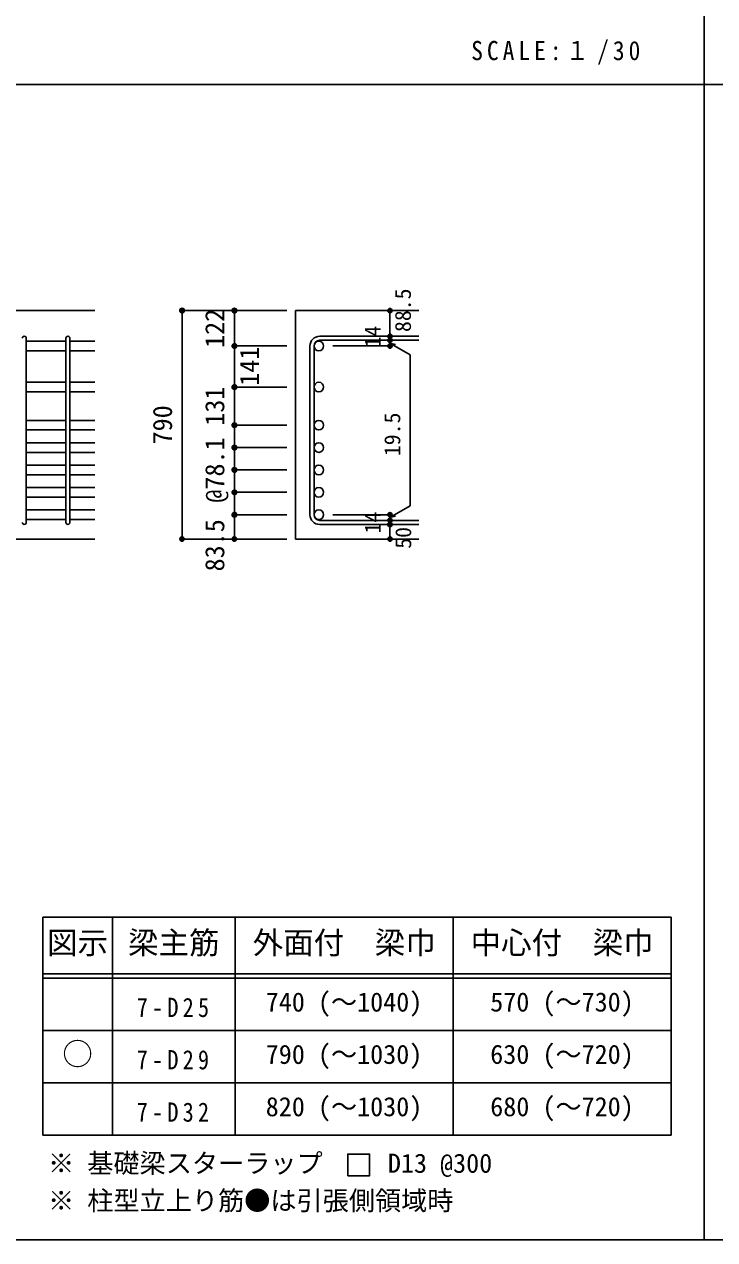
# Model space of a CAD drawing. Units: millimetres at full size, sheet at 1:30, with parts at other scales. Extents: x -5973 to 5954, y -4195 to 4201.
# Drawn here: x -3464 to -1088, y -4195 to -15 of the extents above; entities that cross this region are included whole.
import ezdxf
from ezdxf.enums import TextEntityAlignment as Align

# ---------------------------------------------------------------- set-up
doc = ezdxf.new("R2010")
doc.units = ezdxf.units.MM
doc.header["$LTSCALE"] = 30
doc.header["$PDMODE"] = 32
doc.header["$PDSIZE"] = 15
for name, color, linetype in [('0-1_躯体線', 2, 'Continuous'), ('0-5_基礎梁筋', 7, 'Continuous'), ('0-6_スタラップ筋', 7, 'Continuous'), ('0-D_寸法', 4, 'Continuous'), ('6-7_文字', 7, 'Continuous'), ('6-E_枠', 7, 'Continuous'), ('F-0_枠', 6, 'Continuous')]:
    doc.layers.add(name, color=color, linetype=linetype)
doc.styles.add('ＭＳ ゴシック', font='')
doc.styles.get('ＭＳ ゴシック').set_extended_font_data('MS Gothic')

msp = doc.modelspace()

# ---------------------------------------------------------------- linework, layer by layer
at = {"layer": '0-1_躯体線'}
for p, q in [((-3220.8, -999.89), (-4970.8, -999.89)), ((-2105.8, -999.89), (-2530.8, -999.89)), ((-2530.8, -999.89), (-2530.8, -1785.39)), ((-3620.8, -1785.39), (-3220.8, -1785.39)), ((-2105.8, -1785.39), (-2530.8, -1785.39))]:
    msp.add_line(p, q, dxfattribs=at)
at = {"layer": '0-5_基礎梁筋'}
for p, q in [((-3320.8, -1105.09), (-3456.8, -1105.09)), ((-3220.8, -1105.09), (-3306.8, -1105.09)), ((-3320.8, -1138.09), (-3456.8, -1138.09)), ((-3220.8, -1138.09), (-3306.8, -1138.09)), ((-3320.8, -1246.39), (-3456.8, -1246.39)), ((-3220.8, -1246.39), (-3306.8, -1246.39)), ((-3320.8, -1279.39), (-3456.8, -1279.39)), ((-3220.8, -1279.39), (-3306.8, -1279.39)), ((-3320.8, -1377.39), (-3456.8, -1377.39)), ((-3220.8, -1377.39), (-3306.8, -1377.39)), ((-3320.8, -1410.39), (-3456.8, -1410.39)), ((-3220.8, -1410.39), (-3306.8, -1410.39)), ((-3320.8, -1454.39), (-3456.8, -1454.39)), ((-3220.8, -1454.39), (-3306.8, -1454.39)), ((-3320.8, -1487.39), (-3456.8, -1487.39)), ((-3220.8, -1487.39), (-3306.8, -1487.39)), ((-3320.8, -1531.39), (-3456.8, -1531.39)), ((-3220.8, -1531.39), (-3306.8, -1531.39)), ((-3320.8, -1564.39), (-3456.8, -1564.39)), ((-3220.8, -1564.39), (-3306.8, -1564.39)), ((-3320.8, -1608.39), (-3456.8, -1608.39)), ((-3220.8, -1608.39), (-3306.8, -1608.39)), ((-3320.8, -1641.39), (-3456.8, -1641.39)), ((-3220.8, -1641.39), (-3306.8, -1641.39)), ((-3320.8, -1685.39), (-3456.8, -1685.39)), ((-3220.8, -1685.39), (-3306.8, -1685.39)), ((-3320.8, -1718.39), (-3456.8, -1718.39)), ((-3220.8, -1718.39), (-3306.8, -1718.39))]:
    msp.add_line(p, q, dxfattribs=at)
at = {"layer": '0-5_基礎梁筋', "color": 3}
for centre in [(-2450.3, -1121.59), (-2450.3, -1262.89), (-2450.3, -1393.89), (-2450.3, -1470.89), (-2450.3, -1547.89), (-2450.3, -1624.89), (-2450.3, -1701.89)]:
    msp.add_circle(centre, 16.5, dxfattribs=at)
at = {"layer": '0-6_スタラップ筋'}
for p, q in [((-3456.8, -1728.39), (-3456.8, -1095.09)), ((-3320.8, -1728.39), (-3320.8, -1095.09)), ((-3306.8, -1728.39), (-3306.8, -1095.09)), ((-2480.8, -1121.59), (-2480.8, -1701.89)), ((-2466.8, -1121.59), (-2466.8, -1701.89)), ((-2105.8, -1088.09), (-2447.3, -1088.09)), ((-2105.8, -1102.09), (-2447.3, -1102.09)), ((-2105.8, -1721.39), (-2447.3, -1721.39)), ((-2105.8, -1735.39), (-2447.3, -1735.39))]:
    msp.add_line(p, q, dxfattribs=at)
for centre, radius, start, end in [((-3463.8, -1095.09), 7, 0, 180), ((-3313.8, -1095.09), 7, 0, 180), ((-2447.3, -1121.59), 33.5, 90, 180), ((-2447.3, -1121.59), 19.5, 90, 180), ((-2447.3, -1701.89), 33.5, 180, 270), ((-2447.3, -1701.89), 19.5, 180, 270), ((-3463.8, -1728.39), 7, 180, 0), ((-3313.8, -1728.39), 7, 180, 0)]:
    msp.add_arc(centre, radius, start, end, dxfattribs=at)
at = {"layer": '0-D_寸法'}
for p, q in [((-2920.8, -999.89), (-2740.8, -999.89)), ((-2920.8, -999.89), (-2740.8, -999.89)), ((-2920.8, -1785.39), (-2920.8, -999.89)), ((-2740.8, -999.89), (-2560.8, -999.89)), ((-2740.8, -999.89), (-2560.8, -999.89)), ((-2740.8, -1121.59), (-2740.8, -999.89)), ((-2740.8, -1121.59), (-2560.8, -1121.59)), ((-2740.8, -1121.59), (-2560.8, -1121.59)), ((-2740.8, -1121.59), (-2740.8, -1262.89)), ((-2205.8, -1121.59), (-2401.89, -1121.59)), ((-2205.8, -1102.09), (-2205.8, -1088.09)), ((-2205.8, -1102.09), (-2205.8, -1121.59)), ((-2205.8, -1111.84), (-2186.48, -1117.02)), ((-2205.8, -1111.84), (-2135.74, -1152.29)), ((-2135.74, -1152.29), (-2135.74, -1671.2)), ((-2740.8, -1262.89), (-2560.8, -1262.89)), ((-2740.8, -1262.89), (-2560.8, -1262.89)), ((-2740.8, -1262.89), (-2740.8, -1701.89)), ((-2740.8, -1393.89), (-2560.8, -1393.89)), ((-2740.8, -1470.89), (-2560.8, -1470.89)), ((-2740.8, -1547.89), (-2560.8, -1547.89)), ((-2740.8, -1624.89), (-2560.8, -1624.89)), ((-2205.8, -1711.64), (-2135.74, -1671.2)), ((-2740.8, -1701.89), (-2560.8, -1701.89)), ((-2205.8, -1701.89), (-2401.89, -1701.89)), ((-2205.8, -1721.39), (-2205.8, -1701.89)), ((-2205.8, -1711.64), (-2186.48, -1706.47)), ((-2205.8, -1735.39), (-2205.8, -1721.39)), ((-2205.8, -1785.39), (-2205.8, -1735.39)), ((-2920.8, -1785.39), (-2740.8, -1785.39)), ((-2740.8, -1785.39), (-2560.8, -1785.39))]:
    msp.add_line(p, q, dxfattribs=at)
for points in [[(-2205.8, -999.89), (-2205.8, -1088.09), (-2205.8, -999.89)], [(-2740.8, -1749.36), (-2740.8, -1701.89), (-2740.8, -1785.39)]]:
    msp.add_lwpolyline(points, dxfattribs=at)
for centre, radius in [((-2920.8, -999.89), 8), ((-2920.8, -999.89), 7.2), ((-2920.8, -999.89), 6.4), ((-2920.8, -999.89), 5.6), ((-2920.8, -999.89), 4.8), ((-2920.8, -999.89), 4), ((-2920.8, -999.89), 3.2), ((-2920.8, -999.89), 2.4), ((-2920.8, -999.89), 1.6), ((-2920.8, -999.89), 0.8), ((-2740.8, -999.89), 8), ((-2740.8, -999.89), 7.2), ((-2740.8, -999.89), 6.4), ((-2740.8, -999.89), 5.6), ((-2740.8, -999.89), 4.8), ((-2740.8, -999.89), 4), ((-2740.8, -999.89), 3.2), ((-2740.8, -999.89), 2.4), ((-2740.8, -999.89), 1.6), ((-2740.8, -999.89), 0.8), ((-2205.8, -999.89), 4), ((-2205.8, -999.89), 3.6), ((-2205.8, -999.89), 3.2), ((-2205.8, -999.89), 2.8), ((-2205.8, -999.89), 2.4), ((-2205.8, -999.89), 2), ((-2205.8, -999.89), 1.6), ((-2205.8, -999.89), 1.2), ((-2205.8, -999.89), 0.8), ((-2205.8, -999.89), 0.4), ((-2205.8, -1088.09), 4), ((-2205.8, -1088.09), 3.6), ((-2205.8, -1088.09), 3.2), ((-2205.8, -1088.09), 2.8), ((-2205.8, -1088.09), 2.4), ((-2205.8, -1088.09), 2), ((-2205.8, -1088.09), 1.6), ((-2740.8, -1121.59), 8), ((-2740.8, -1121.59), 7.2), ((-2740.8, -1121.59), 6.4), ((-2740.8, -1121.59), 5.6), ((-2740.8, -1121.59), 4.8), ((-2740.8, -1121.59), 4), ((-2740.8, -1121.59), 3.2), ((-2740.8, -1121.59), 2.4), ((-2740.8, -1121.59), 1.6), ((-2740.8, -1121.59), 0.8), ((-2205.8, -1102.09), 4), ((-2205.8, -1121.59), 4), ((-2205.8, -1102.09), 3.6), ((-2205.8, -1121.59), 3.6), ((-2205.8, -1102.09), 3.2), ((-2205.8, -1121.59), 3.2), ((-2205.8, -1102.09), 2.8), ((-2205.8, -1121.59), 2.8), ((-2205.8, -1102.09), 2.4), ((-2205.8, -1121.59), 2.4), ((-2205.8, -1102.09), 2), ((-2205.8, -1121.59), 2), ((-2205.8, -1102.09), 1.6), ((-2205.8, -1121.59), 1.6), ((-2205.8, -1088.09), 1.2), ((-2205.8, -1102.09), 1.2), ((-2205.8, -1121.59), 1.2), ((-2205.8, -1088.09), 0.8), ((-2205.8, -1102.09), 0.8), ((-2205.8, -1121.59), 0.8), ((-2205.8, -1088.09), 0.4), ((-2205.8, -1102.09), 0.4), ((-2205.8, -1121.59), 0.4), ((-2740.8, -1262.89), 8), ((-2740.8, -1262.89), 7.2), ((-2740.8, -1262.89), 6.4), ((-2740.8, -1262.89), 5.6), ((-2740.8, -1262.89), 4.8), ((-2740.8, -1262.89), 4), ((-2740.8, -1262.89), 3.2), ((-2740.8, -1262.89), 2.4), ((-2740.8, -1262.89), 1.6), ((-2740.8, -1262.89), 0.8), ((-2740.8, -1393.89), 8), ((-2740.8, -1393.89), 7.2), ((-2740.8, -1393.89), 6.4), ((-2740.8, -1393.89), 5.6), ((-2740.8, -1393.89), 4.8), ((-2740.8, -1393.89), 4), ((-2740.8, -1393.89), 3.2), ((-2740.8, -1393.89), 2.4), ((-2740.8, -1393.89), 1.6), ((-2740.8, -1393.89), 0.8), ((-2740.8, -1470.89), 8), ((-2740.8, -1470.89), 7.2), ((-2740.8, -1470.89), 6.4), ((-2740.8, -1470.89), 5.6), ((-2740.8, -1470.89), 4.8), ((-2740.8, -1470.89), 4), ((-2740.8, -1470.89), 3.2), ((-2740.8, -1470.89), 2.4), ((-2740.8, -1470.89), 1.6), ((-2740.8, -1470.89), 0.8), ((-2740.8, -1547.89), 8), ((-2740.8, -1547.89), 7.2), ((-2740.8, -1547.89), 6.4), ((-2740.8, -1547.89), 5.6), ((-2740.8, -1547.89), 4.8), ((-2740.8, -1547.89), 4), ((-2740.8, -1547.89), 3.2), ((-2740.8, -1547.89), 2.4), ((-2740.8, -1547.89), 1.6), ((-2740.8, -1547.89), 0.8), ((-2740.8, -1624.89), 8), ((-2740.8, -1624.89), 7.2), ((-2740.8, -1624.89), 6.4), ((-2740.8, -1624.89), 5.6), ((-2740.8, -1624.89), 4.8), ((-2740.8, -1624.89), 4), ((-2740.8, -1624.89), 3.2), ((-2740.8, -1624.89), 2.4), ((-2740.8, -1624.89), 1.6), ((-2740.8, -1624.89), 0.8), ((-2740.8, -1701.89), 8), ((-2740.8, -1701.89), 7.2), ((-2740.8, -1701.89), 6.4), ((-2740.8, -1701.89), 5.6), ((-2740.8, -1701.89), 4.8), ((-2740.8, -1701.89), 4), ((-2740.8, -1701.89), 3.2), ((-2740.8, -1701.89), 2.4), ((-2740.8, -1701.89), 1.6), ((-2740.8, -1701.89), 0.8), ((-2205.8, -1701.89), 4), ((-2205.8, -1701.89), 3.6), ((-2205.8, -1701.89), 3.2), ((-2205.8, -1701.89), 2.8), ((-2205.8, -1701.89), 2.4), ((-2205.8, -1701.89), 2), ((-2205.8, -1701.89), 1.6), ((-2205.8, -1701.89), 1.2), ((-2205.8, -1701.89), 0.8), ((-2205.8, -1701.89), 0.4), ((-2205.8, -1721.39), 4), ((-2205.8, -1735.39), 4), ((-2205.8, -1721.39), 3.6), ((-2205.8, -1735.39), 3.6), ((-2205.8, -1721.39), 3.2), ((-2205.8, -1735.39), 3.2), ((-2205.8, -1721.39), 2.8), ((-2205.8, -1735.39), 2.8), ((-2205.8, -1721.39), 2.4), ((-2205.8, -1735.39), 2.4), ((-2205.8, -1721.39), 2), ((-2205.8, -1735.39), 2), ((-2205.8, -1721.39), 1.6), ((-2205.8, -1735.39), 1.6), ((-2205.8, -1721.39), 1.2), ((-2205.8, -1735.39), 1.2), ((-2205.8, -1721.39), 0.8), ((-2205.8, -1735.39), 0.8), ((-2205.8, -1721.39), 0.4), ((-2205.8, -1735.39), 0.4), ((-2920.8, -1785.39), 7.2), ((-2920.8, -1785.39), 6.4), ((-2920.8, -1785.39), 5.6), ((-2920.8, -1785.39), 4.8), ((-2920.8, -1785.39), 4), ((-2920.8, -1785.39), 3.2), ((-2920.8, -1785.39), 2.4), ((-2920.8, -1785.39), 1.6), ((-2920.8, -1785.39), 0.8), ((-2740.8, -1785.39), 7.2), ((-2740.8, -1785.39), 6.4), ((-2740.8, -1785.39), 5.6), ((-2740.8, -1785.39), 4.8), ((-2740.8, -1785.39), 4), ((-2740.8, -1785.39), 3.2), ((-2740.8, -1785.39), 2.4), ((-2740.8, -1785.39), 1.6), ((-2740.8, -1785.39), 0.8), ((-2205.8, -1785.39), 4), ((-2205.8, -1785.39), 3.6), ((-2205.8, -1785.39), 3.2), ((-2205.8, -1785.39), 2.8), ((-2205.8, -1785.39), 2.4), ((-2205.8, -1785.39), 2), ((-2205.8, -1785.39), 1.6), ((-2205.8, -1785.39), 1.2), ((-2205.8, -1785.39), 0.8), ((-2205.8, -1785.39), 0.4)]:
    msp.add_circle(centre, radius, dxfattribs=at)
at = {"layer": '0-D_寸法', "color": 7}
for p in [(-2920.8, -999.89), (-2740.8, -999.89), (-2205.8, -999.89), (-2205.8, -1088.09), (-2740.8, -1121.59), (-2205.8, -1102.09), (-2205.8, -1121.59), (-2740.8, -1262.89), (-2740.8, -1262.89), (-2740.8, -1393.89), (-2740.8, -1393.89), (-2740.8, -1470.89), (-2740.8, -1470.89), (-2740.8, -1547.89), (-2740.8, -1547.89), (-2740.8, -1624.89), (-2740.8, -1624.89), (-2740.8, -1701.89), (-2740.8, -1701.89), (-2205.8, -1701.89), (-2205.8, -1721.39), (-2205.8, -1735.39), (-2920.8, -1785.39), (-2740.8, -1785.39), (-2205.8, -1785.39)]:
    msp.add_point(p, dxfattribs=at)
at = {"layer": '6-7_文字'}
msp.add_lwpolyline([(-2350.53, -3975.59), (-2275.53, -3975.59), (-2275.53, -3900.59), (-2350.53, -3900.59)], close=True, dxfattribs=at)
at = {"layer": '6-E_枠', "color": 3}
for p, q in [((-3400.52, -3085.43), (-3400.52, -3835.43)), ((-3400.52, -3085.43), (-1238, -3085.43)), ((-1238, -3085.43), (-1238, -3835.43)), ((-3400.52, -3835.43), (-1238, -3835.43))]:
    msp.add_line(p, q, dxfattribs=at)
at = {"layer": '6-E_枠'}
for p, q in [((-3160.52, -3085.43), (-3160.52, -3835.43)), ((-2738, -3085.43), (-2738, -3835.43)), ((-1988, -3085.43), (-1988, -3835.43)), ((-3400.52, -3280.43), (-1238, -3280.43)), ((-3400.52, -3295.43), (-1238, -3295.43)), ((-3400.52, -3475.43), (-1238, -3475.43)), ((-3400.52, -3655.43), (-1238, -3655.43))]:
    msp.add_line(p, q, dxfattribs=at)
at = {"layer": 'F-0_枠', "color": 2}
for p, q in [((-1124.64, 4201.15), (-1124.64, -4195.24)), ((-5972.88, -222.05), (3723.6, -222.05))]:
    msp.add_line(p, q, dxfattribs=at)
at = {"layer": 'F-0_枠'}
msp.add_line((5954.1, -4195.24), (-5972.88, -4195.24), dxfattribs=at)

# ---------------------------------------------------------------- texts
at = {"layer": '0-D_寸法', "style": 'ＭＳ ゴシック'}
for s, height, p in [('88.5', 54.99, (-2116.9, -1073.49)), ('122', 65.98, (-2755.8, -1128.24)), ('14', 54.99, (-2221.03, -1126.76)), ('141', 65.98, (-2636.41, -1258.39)), ('131', 65.98, (-2755.8, -1395.89)), ('790', 65.98, (-2935.8, -1460.14)), ('19.5', 54.99, (-2153.57, -1500.25)), ('@78.1', 65.98, (-2755.8, -1660.39)), ('14', 54.99, (-2221.06, -1766.07)), ('83.5', 65.98, (-2755.8, -1896.89)), ('50', 54.99, (-2115.8, -1818.89))]:
    msp.add_text(s, height=height, rotation=90, dxfattribs=at).set_placement(p, align=Align.BOTTOM_LEFT)
at = {"layer": '6-7_文字', "color": 2, "style": 'ＭＳ ゴシック'}
for s, p in [('図示', (-3385.52, -3235.43)), ('梁主筋', (-3106.76, -3235.43)), ('外面付\u3000梁巾', (-2678, -3235.43)), ('中心付\u3000梁巾', (-1928, -3235.43)), ('○', (-3333.02, -3617.93))]:
    msp.add_text(s, height=76.98, dxfattribs=at).set_placement(p, align=Align.BOTTOM_LEFT)
at = {"layer": '6-7_文字', "style": 'ＭＳ ゴシック'}
for s, p in [('740 (～1040)', (-2633, -3430.43)), ('570 (～730)', (-1860.5, -3430.43)), ('790 (～1030)', (-2633, -3610.43)), ('630 (～720)', (-1860.5, -3610.43)), ('820 (～1030)', (-2633, -3790.43)), ('680 (～720)', (-1860.5, -3790.43)), ('※ 基礎梁スターラップ     D13 @300', (-3381.96, -3985.01)), ('※ 柱型立上り筋●は引張側領域時', (-3381.96, -4113.51))]:
    msp.add_text(s, height=65.98, dxfattribs=at).set_placement(p, align=Align.BOTTOM_LEFT)
at = {"layer": '6-7_文字', "color": 2, "insert": (-1925.98, -154.55), "char_height": 65.98, "attachment_point": 7, "style": 'ＭＳ ゴシック'}
msp.add_mtext('\\T1.34;\\W0.9;SCALE:１/30', dxfattribs=at)
at = {"layer": '6-7_文字', "char_height": 65.98, "attachment_point": 7, "style": 'ＭＳ ゴシック'}
for s, insert in [('\\T1.38;\\W0.85;7-D25', (-3076.76, -3430.43)), ('\\T1.38;\\W0.85;7-D29', (-3076.76, -3610.43)), ('\\T1.38;\\W0.85;7-D32', (-3076.76, -3790.43))]:
    msp.add_mtext(s, dxfattribs=dict(at, insert=insert))

doc.saveas('drawing.dxf')
